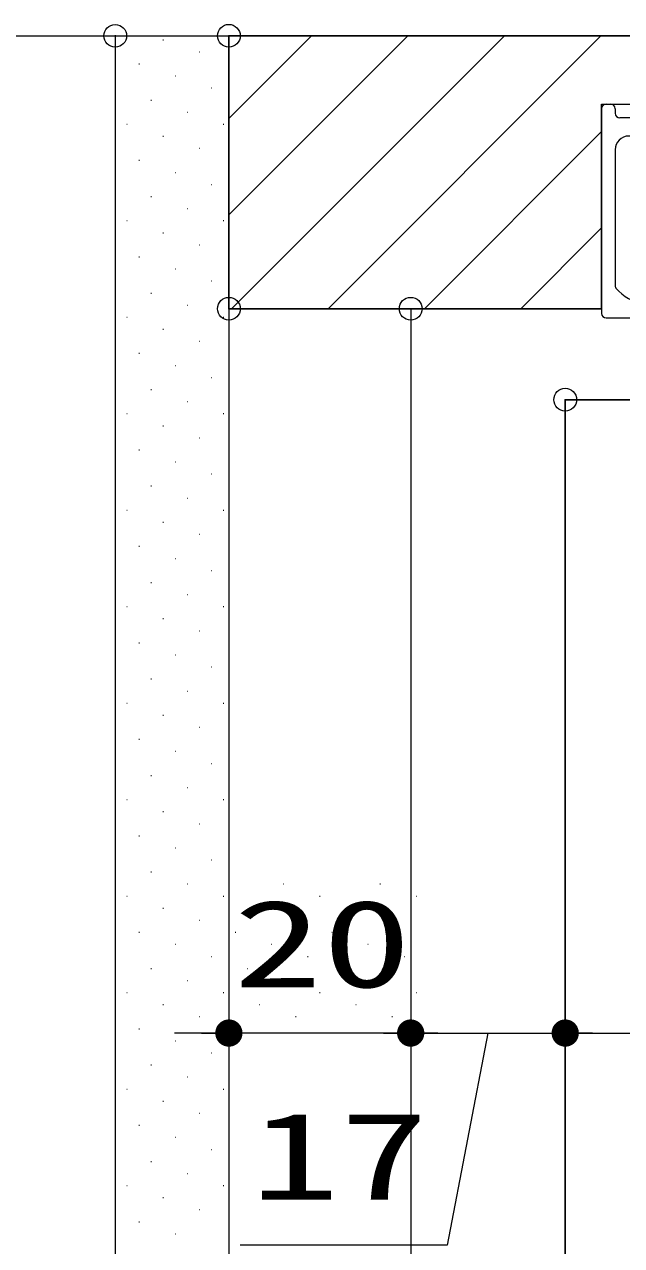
# Model space of a CAD drawing. Units: millimetres, scale not verified. Extents: x -1306 to 1306, y -607 to 607.
# Drawn here: x -13.8 to 51.8, y -49.3 to 85 of the extents above; entities that cross this region are included whole.
import ezdxf
from ezdxf.enums import TextEntityAlignment as Align

# ---------------------------------------------------------------- set-up
doc = ezdxf.new("R2010")
doc.units = ezdxf.units.MM
doc.header["$LTSCALE"] = 5
doc.header["$PDMODE"] = 32
doc.header["$PDSIZE"] = 2.5
for name, color, linetype, lineweight in [('0-1_線(黄)', 2, 'Continuous', 15), ('0-D_線(白)', 7, 'Continuous', 30), ('1-0_線(水)', 4, 'Continuous', 9), ('1-1_寸法線', 3, 'Continuous', 13), ('1-2_ハッチング', 6, 'Continuous', 9), ('1-4_DEFPOINTS', 7, 'Continuous', 5), ('1-5_0', 3, 'Continuous', 25)]:
    doc.layers.add(name, color=color, linetype=linetype, lineweight=lineweight)
doc.styles.add('ＭＳ ゴシック', font='')
doc.styles.get('ＭＳ ゴシック').set_extended_font_data('MS Gothic')

# ---------------------------------------------------------------- blocks, each defined once
blk = doc.blocks.new('引戸レール')
at = {"layer": '1-0_線(水)'}
for p, q in [((4190.2, 6148.09), (4192.7, 6148.09)), ((4233.2, 6148.09), (4282.2, 6148.09)), ((4325.2, 6148.09), (4322.7, 6148.09)), ((4187.7, 6145.59), (4187.7, 6033.09)), ((4195.2, 6145.59), (4195.2, 6143.09)), ((4230.7, 6143.09), (4230.7, 6145.59)), ((4284.7, 6143.09), (4284.7, 6145.59)), ((4320.2, 6143.09), (4320.2, 6145.59)), ((4327.7, 6033.09), (4327.7, 6145.59)), ((4228.2, 6140.59), (4197.7, 6140.59)), ((4238.2, 6132.09), (4238.2, 6139.09)), ((4275.7, 6140.59), (4239.7, 6140.59)), ((4277.2, 6132.09), (4277.2, 6139.09)), ((4317.7, 6140.59), (4287.2, 6140.59)), ((4236.7, 6130.59), (4202.7, 6130.59)), ((4312.7, 6130.59), (4278.7, 6130.59)), ((4195.2, 6123.09), (4195.2, 6047.98)), ((4320.2, 6047.98), (4320.2, 6123.09)), ((4230.2, 6035.59), (4230.2, 6040.59)), ((4285.2, 6035.59), (4285.2, 6040.59)), ((4190.2, 6030.59), (4225.2, 6030.59)), ((4325.2, 6030.59), (4290.2, 6030.59))]:
    blk.add_line(p, q, dxfattribs=at)
for centre, radius, start, end in [((4190.2, 6145.59), 2.5, 90, 180), ((4192.7, 6145.59), 2.5, 360, 90), ((4233.2, 6145.59), 2.5, 90, 180), ((4282.2, 6145.59), 2.5, 0, 90), ((4322.7, 6145.59), 2.5, 90, 180), ((4325.2, 6145.59), 2.5, 0, 90), ((4197.7, 6143.09), 2.5, 180, 270), ((4228.2, 6143.09), 2.5, 270, 0), ((4287.2, 6143.09), 2.5, 180, 270), ((4317.7, 6143.09), 2.5, 270, 360), ((4239.7, 6139.09), 1.5, 90, 180), ((4275.7, 6139.09), 1.5, 0, 90), ((4202.7, 6123.09), 7.5, 90, 180), ((4236.7, 6132.09), 1.5, 270, 0), ((4278.7, 6132.09), 1.5, 180, 270), ((4312.7, 6123.09), 7.5, 0, 90), ((4196.7, 6047.98), 1.5, 180, 220.00775), ((4318.7, 6047.98), 1.5, 319.99225, 0), ((4214.7, 6063.09), 25, 220.00775, 301.89079), ((4228.7, 6040.59), 1.5, 0, 121.89079), ((4286.7, 6040.59), 1.5, 58.10921, 180), ((4300.7, 6063.09), 25, 238.10921, 319.99225), ((4225.2, 6035.59), 5, 270, 0), ((4290.2, 6035.59), 5, 180, 270), ((4190.2, 6033.09), 2.5, 180, 270), ((4325.2, 6033.09), 2.5, 270, 0)]:
    blk.add_arc(centre, radius, start, end, dxfattribs=at)
blk = doc.blocks.new('_DOT')
at = {"layer": '1-5_0'}
blk.add_line((-2.5, 0), (-5, 0), dxfattribs=at)
for points in [[(0, 0), (-1.34, 2.111), (-1.064, 2.262)], [(0, 0), (-1.064, 2.262), (-0.773, 2.378)], [(0, 0), (-0.773, 2.378), (-0.468, 2.456)], [(0, 0), (-0.468, 2.456), (-0.157, 2.495)], [(0, 0), (-0.157, 2.495), (0.157, 2.495)], [(0, 0), (0.157, 2.495), (0.468, 2.456)], [(0, 0), (0.468, 2.456), (0.773, 2.378)], [(0, 0), (0.773, 2.378), (1.064, 2.262)], [(0, 0), (1.064, 2.262), (1.34, 2.111)], [(0, 0), (-2.5, 0), (-2.48, 0.313)], [(0, 0), (-2.48, -0.313), (-2.5, 0)], [(0, 0), (-2.48, 0.313), (-2.421, 0.622)], [(0, 0), (-2.421, -0.622), (-2.48, -0.313)], [(0, 0), (-2.421, 0.622), (-2.324, 0.92)], [(0, 0), (-2.324, -0.92), (-2.421, -0.622)], [(0, 0), (-2.324, 0.92), (-2.191, 1.204)], [(0, 0), (-2.191, -1.204), (-2.324, -0.92)], [(0, 0), (-2.191, 1.204), (-2.023, 1.469)], [(0, 0), (-2.023, -1.469), (-2.191, -1.204)], [(0, 0), (-2.023, 1.469), (-1.822, 1.711)], [(0, 0), (-1.822, -1.711), (-2.023, -1.469)], [(0, 0), (-1.822, 1.711), (-1.594, 1.926)], [(0, 0), (-1.594, -1.926), (-1.822, -1.711)], [(0, 0), (-1.594, 1.926), (-1.34, 2.111)], [(0, 0), (-1.34, -2.111), (-1.594, -1.926)], [(0, 0), (-1.064, -2.262), (-1.34, -2.111)], [(0, 0), (-0.773, -2.378), (-1.064, -2.262)], [(0, 0), (-0.468, -2.456), (-0.773, -2.378)], [(0, 0), (-0.157, -2.495), (-0.468, -2.456)], [(0, 0), (0.157, -2.495), (-0.157, -2.495)], [(0, 0), (1.34, 2.111), (1.594, 1.926)], [(0, 0), (1.594, 1.926), (1.822, 1.711)], [(0, 0), (1.822, 1.711), (2.023, 1.469)], [(0, 0), (2.023, 1.469), (2.191, 1.204)], [(0, 0), (2.191, 1.204), (2.324, 0.92)], [(0, 0), (2.324, 0.92), (2.421, 0.622)], [(0, 0), (2.421, 0.622), (2.48, 0.313)], [(0, 0), (2.48, 0.313), (2.5, 0)], [(0, 0), (0.468, -2.456), (0.157, -2.495)], [(0, 0), (0.773, -2.378), (0.468, -2.456)], [(0, 0), (1.064, -2.262), (0.773, -2.378)], [(0, 0), (1.34, -2.111), (1.064, -2.262)], [(0, 0), (1.594, -1.926), (1.34, -2.111)], [(0, 0), (1.822, -1.711), (1.594, -1.926)], [(0, 0), (2.023, -1.469), (1.822, -1.711)], [(0, 0), (2.191, -1.204), (2.023, -1.469)], [(0, 0), (2.324, -0.92), (2.191, -1.204)], [(0, 0), (2.421, -0.622), (2.324, -0.92)], [(0, 0), (2.48, -0.313), (2.421, -0.622)], [(0, 0), (2.5, 0), (2.48, -0.313)]]:
    blk.add_solid(points, dxfattribs=at)

msp = doc.modelspace()

# ---------------------------------------------------------------- linework, layer by layer
at = {"layer": '0-1_線(黄)'}
for p, q in [((-376.69, 83.73), (278.296, 83.73)), ((-3.851, 83.727), (-3.851, -166.275)), ((8.649, 83.727), (8.649, -166.275)), ((28.649, 53.73), (28.649, -166.275))]:
    msp.add_line(p, q, dxfattribs=at)
at = {"layer": '0-D_線(白)'}
for p, q in [((-3.851, 83.73), (-3.801, 83.73)), ((8.649, 83.73), (118.649, 83.73)), ((8.649, 83.73), (8.649, 53.73)), ((26.149, 53.73), (8.649, 53.73)), ((8.649, 53.73), (49.649, 53.73)), ((45.649, 43.73), (81.649, 43.73)), ((45.649, 43.73), (45.649, -166.275))]:
    msp.add_line(p, q, dxfattribs=at)
at = {"layer": '1-1_寸法線'}
for p, q in [((8.649, 45.73), (8.649, -29.895)), ((28.649, 45.73), (28.649, -29.895)), ((28.649, 45.73), (28.649, -29.895)), ((45.649, 35.73), (45.649, -29.895)), ((45.649, 35.73), (45.649, -29.895)), ((5.649, -25.895), (2.649, -25.895)), ((28.649, -25.895), (8.649, -25.895)), ((25.649, -25.895), (22.649, -25.895)), ((28.649, -25.895), (45.649, -25.895)), ((28.649, -25.895), (45.649, -25.895)), ((31.649, -25.895), (34.649, -25.895)), ((48.649, -25.895), (78.649, -25.895)), ((48.649, -25.895), (51.649, -25.895))]:
    msp.add_line(p, q, dxfattribs=at)
for points in [[(49.649, 53.73), (49.649, 76.23), (77.649, 76.23), (77.649, 53.73)], [(37.149, -25.895), (32.649, -49.229), (9.887, -49.229)]]:
    msp.add_lwpolyline(points, dxfattribs=at)
at = {"layer": '1-2_ハッチング'}
for p, q in [((1.399, 83.299), (1.449, 83.299)), ((8.649, 74.639), (17.74, 83.73)), ((8.649, 64.032), (28.347, 83.73)), ((8.953, 53.73), (38.953, 83.73)), ((19.56, 53.73), (49.56, 83.73)), ((5.377, 81.973), (5.427, 81.973)), ((-1.252, 80.647), (-1.202, 80.647)), ((2.725, 79.321), (2.775, 79.321)), ((6.703, 77.995), (6.753, 77.995)), ((0.074, 76.67), (0.124, 76.67)), ((4.051, 75.344), (4.101, 75.344)), ((-2.578, 74.018), (-2.528, 74.018)), ((8.029, 74.018), (8.079, 74.018)), ((1.399, 72.692), (1.449, 72.692)), ((30.166, 53.73), (49.649, 73.212)), ((5.377, 71.366), (5.427, 71.366)), ((-1.252, 70.041), (-1.202, 70.041)), ((2.725, 68.715), (2.775, 68.715)), ((6.703, 67.389), (6.753, 67.389)), ((0.074, 66.063), (0.124, 66.063)), ((4.051, 64.737), (4.101, 64.737)), ((-2.578, 63.411), (-2.528, 63.411)), ((8.029, 63.411), (8.079, 63.411)), ((1.399, 62.086), (1.449, 62.086)), ((40.773, 53.73), (49.649, 62.606)), ((5.377, 60.76), (5.427, 60.76)), ((-1.252, 59.434), (-1.202, 59.434)), ((2.725, 58.108), (2.775, 58.108)), ((6.703, 56.782), (6.753, 56.782)), ((0.074, 55.456), (0.124, 55.456)), ((4.051, 54.131), (4.101, 54.131)), ((-2.578, 52.805), (-2.528, 52.805)), ((8.029, 52.805), (8.079, 52.805)), ((1.399, 51.479), (1.449, 51.479)), ((5.377, 50.153), (5.427, 50.153)), ((-1.252, 48.827), (-1.202, 48.827)), ((2.725, 47.501), (2.775, 47.501)), ((6.703, 46.176), (6.753, 46.176)), ((0.074, 44.85), (0.124, 44.85)), ((4.051, 43.524), (4.101, 43.524)), ((-2.578, 42.198), (-2.528, 42.198)), ((8.029, 42.198), (8.079, 42.198)), ((1.399, 40.872), (1.449, 40.872)), ((5.377, 39.547), (5.427, 39.547)), ((-1.252, 38.221), (-1.202, 38.221)), ((2.725, 36.895), (2.775, 36.895)), ((6.703, 35.569), (6.753, 35.569)), ((0.074, 34.243), (0.124, 34.243)), ((4.051, 32.917), (4.101, 32.917)), ((-2.578, 31.592), (-2.528, 31.592)), ((8.029, 31.592), (8.079, 31.592)), ((1.399, 30.266), (1.449, 30.266)), ((5.377, 28.94), (5.427, 28.94)), ((-1.252, 27.614), (-1.202, 27.614)), ((2.725, 26.288), (2.775, 26.288)), ((6.703, 24.962), (6.753, 24.962)), ((0.074, 23.637), (0.124, 23.637)), ((4.051, 22.311), (4.101, 22.311)), ((-2.578, 20.985), (-2.528, 20.985)), ((8.029, 20.985), (8.079, 20.985)), ((1.399, 19.659), (1.449, 19.659)), ((5.377, 18.333), (5.427, 18.333)), ((-1.252, 17.007), (-1.202, 17.007)), ((2.725, 15.682), (2.775, 15.682)), ((6.703, 14.356), (6.753, 14.356)), ((0.074, 13.03), (0.124, 13.03)), ((4.051, 11.704), (4.101, 11.704)), ((-2.578, 10.378), (-2.528, 10.378)), ((8.029, 10.378), (8.079, 10.378)), ((1.399, 9.053), (1.449, 9.053)), ((5.377, 7.727), (5.427, 7.727)), ((-1.252, 6.401), (-1.202, 6.401)), ((2.725, 5.075), (2.775, 5.075)), ((6.703, 3.749), (6.753, 3.749)), ((0.074, 2.423), (0.124, 2.423)), ((4.051, 1.098), (4.101, 1.098)), ((-2.578, -0.228), (-2.528, -0.228)), ((8.029, -0.228), (8.079, -0.228)), ((1.399, -1.554), (1.449, -1.554)), ((5.377, -2.88), (5.427, -2.88)), ((-1.252, -4.206), (-1.202, -4.206)), ((2.725, -5.532), (2.775, -5.532)), ((6.703, -6.857), (6.753, -6.857)), ((0.074, -8.183), (0.124, -8.183)), ((4.051, -9.509), (4.101, -9.509)), ((14.658, -9.509), (14.708, -9.509)), ((25.264, -9.509), (25.314, -9.509)), ((-2.578, -10.835), (-2.528, -10.835)), ((8.029, -10.835), (8.079, -10.835)), ((18.635, -10.835), (18.685, -10.835)), ((29.242, -10.835), (29.292, -10.835)), ((1.399, -12.161), (1.449, -12.161)), ((12.006, -12.161), (12.056, -12.161)), ((22.613, -12.161), (22.663, -12.161)), ((5.377, -13.486), (5.427, -13.486)), ((15.983, -13.486), (16.033, -13.486)), ((26.59, -13.486), (26.64, -13.486)), ((-1.252, -14.812), (-1.202, -14.812)), ((9.354, -14.812), (9.404, -14.812)), ((19.961, -14.812), (20.011, -14.812)), ((2.725, -16.138), (2.775, -16.138)), ((13.332, -16.138), (13.382, -16.138)), ((23.938, -16.138), (23.988, -16.138)), ((0.074, -18.79), (0.124, -18.79)), ((6.703, -17.464), (6.753, -17.464)), ((10.68, -18.79), (10.73, -18.79)), ((17.309, -17.464), (17.359, -17.464)), ((21.287, -18.79), (21.337, -18.79)), ((27.916, -17.464), (27.966, -17.464)), ((4.051, -20.116), (4.101, -20.116)), ((14.658, -20.116), (14.708, -20.116)), ((25.264, -20.116), (25.314, -20.116)), ((-2.578, -21.441), (-2.528, -21.441)), ((8.029, -21.441), (8.079, -21.441)), ((18.635, -21.441), (18.685, -21.441)), ((29.242, -21.441), (29.292, -21.441)), ((1.399, -22.767), (1.449, -22.767)), ((12.006, -22.767), (12.056, -22.767)), ((22.613, -22.767), (22.663, -22.767)), ((5.377, -24.093), (5.427, -24.093)), ((15.983, -24.093), (16.033, -24.093)), ((26.59, -24.093), (26.64, -24.093)), ((-1.252, -25.419), (-1.202, -25.419)), ((2.725, -26.745), (2.775, -26.745)), ((6.703, -28.071), (6.753, -28.071)), ((0.074, -29.396), (0.124, -29.396)), ((4.051, -30.722), (4.101, -30.722)), ((-2.578, -32.048), (-2.528, -32.048)), ((8.029, -32.048), (8.079, -32.048)), ((1.399, -33.374), (1.449, -33.374)), ((5.377, -34.7), (5.427, -34.7)), ((-1.252, -36.026), (-1.202, -36.026)), ((2.725, -37.351), (2.775, -37.351)), ((6.703, -38.677), (6.753, -38.677)), ((0.074, -40.003), (0.124, -40.003)), ((4.051, -41.329), (4.101, -41.329)), ((-2.578, -42.655), (-2.528, -42.655)), ((8.029, -42.655), (8.079, -42.655)), ((1.399, -43.98), (1.449, -43.98)), ((5.377, -45.306), (5.427, -45.306)), ((-1.252, -46.632), (-1.202, -46.632)), ((2.725, -47.958), (2.775, -47.958))]:
    msp.add_line(p, q, dxfattribs=at)
at = {"layer": '1-4_DEFPOINTS'}
for p in [(-3.851, 83.727), (8.649, 83.73), (8.649, 53.73), (28.649, 53.73), (45.649, 43.73), (8.649, -25.895), (45.649, -25.895)]:
    msp.add_point(p, dxfattribs=at)

# ---------------------------------------------------------------- block references
at = {"layer": '1-0_線(水)', "xscale": 0.2, "yscale": 0.2}
msp.add_blockref('引戸レール', (-787.891, -1153.408), dxfattribs=at)
at = {"layer": '1-1_寸法線', "xscale": 0.6, "yscale": 0.6}
for p in [(8.649, -25.895), (28.649, -25.895)]:
    msp.add_blockref('_DOT', p, dxfattribs=at)
at = {"layer": '1-1_寸法線', "xscale": 0.6, "yscale": 0.6, "rotation": 180}
for p in [(28.649, -25.895), (45.649, -25.895), (45.649, -25.895)]:
    msp.add_blockref('_DOT', p, dxfattribs=at)

# ---------------------------------------------------------------- texts
at = {"layer": '1-1_寸法線', "style": 'ＭＳ ゴシック', "width": 1.5}
for s, p in [('20', (9.125, -23.746)), ('17', (11.03, -47.079))]:
    msp.add_text(s, height=9.604, dxfattribs=at).set_placement(p, align=Align.BOTTOM_LEFT)

doc.saveas('drawing.dxf')
